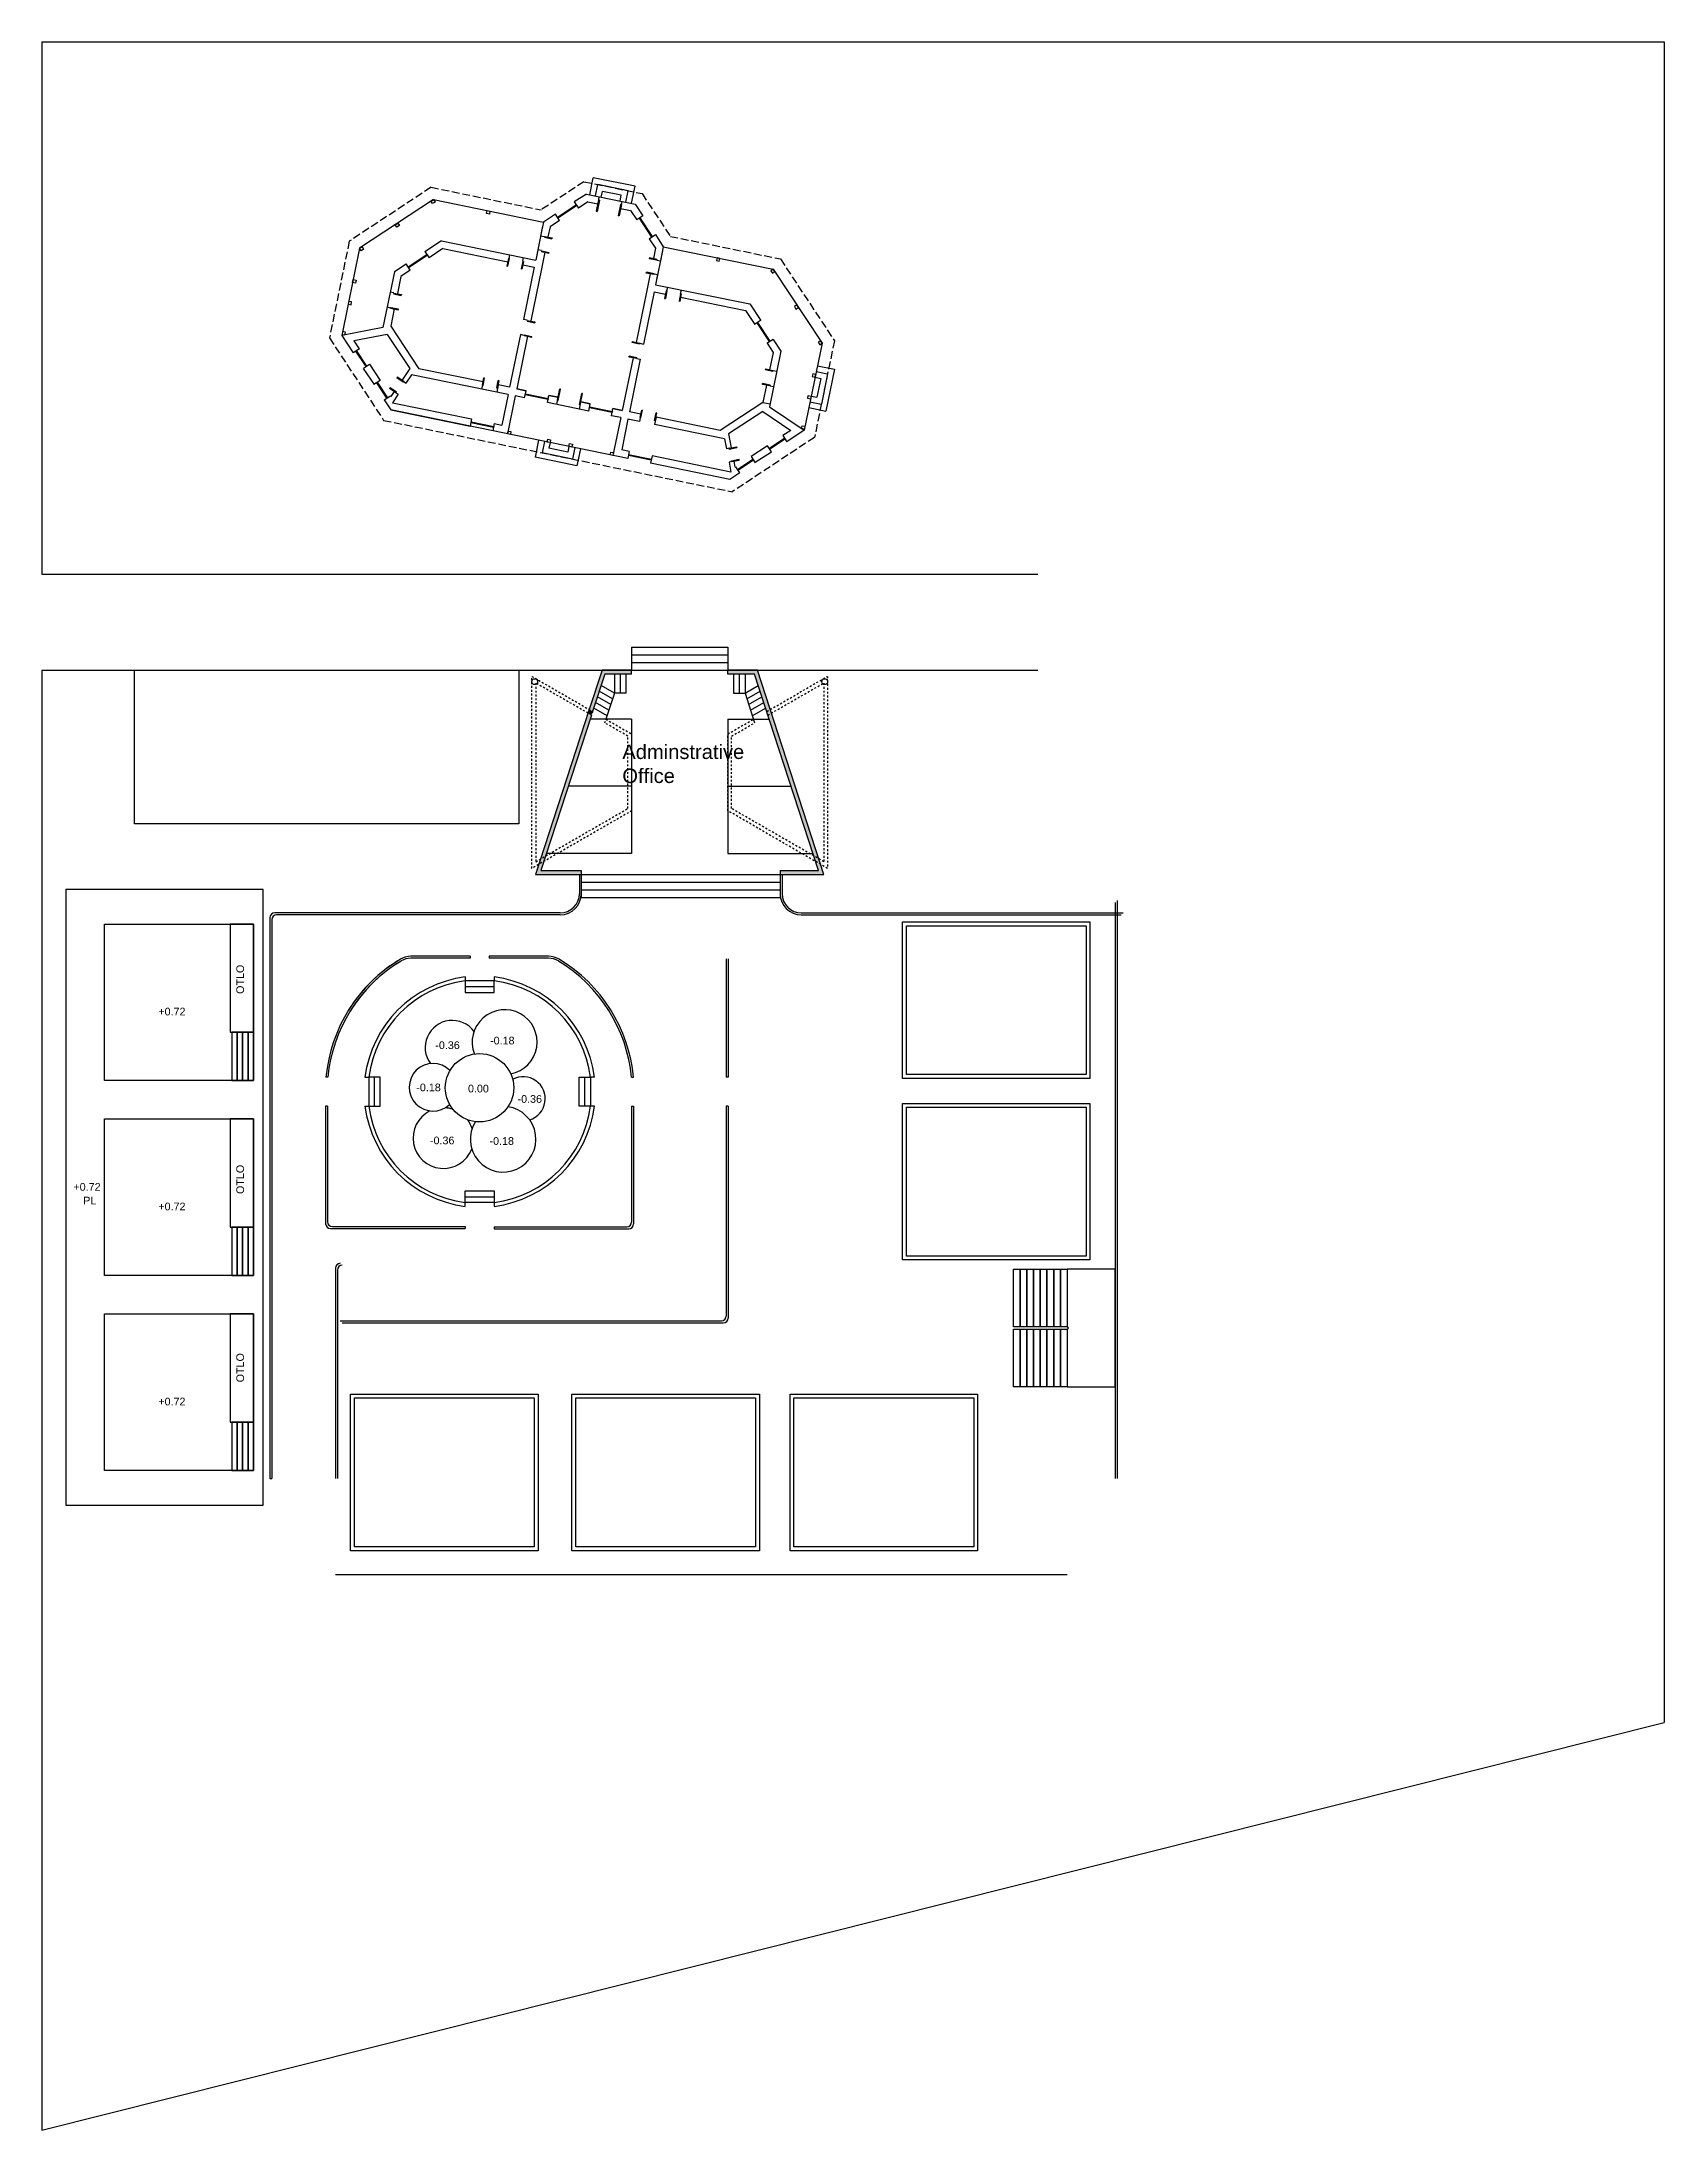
# Model space of a CAD drawing. Header units: metres. Extents: x 217 to 1422, y -179 to 129.
# Drawn here: x 318.2 to 402.6, y -173 to -64.3 of the extents above; entities that cross this region are included whole.
import ezdxf

# ---------------------------------------------------------------- set-up
doc = ezdxf.new("R2010")
doc.units = ezdxf.units.M
doc.header["$LTSCALE"] = 0.5
doc.header["$MEASUREMENT"] = 0
doc.linetypes.add('BANKLINE1', pattern=[5.5, 4, -1.5])
for name, color, linetype in [('COLUMN', 5, 'Continuous'), ('D &W', 26, 'Continuous'), ('High Rise', 170, 'Continuous')]:
    doc.layers.add(name, color=color, linetype=linetype)
doc.styles.get("Standard").update_dxf_attribs({"font": 'arial.ttf'})

# ---------------------------------------------------------------- blocks, each defined once
blk = doc.blocks.new('DADA')
at = {"layer": 'D &W'}
for p, q in [((3991.45, 3694.9), (3991.45, 3695.5)), ((3991.45, 3695.5), (3991.49, 3695.5)), ((3991.49, 3694.9), (3991.49, 3695.5)), ((3992.61, 3694.9), (3992.61, 3695.5)), ((3992.65, 3695.5), (3992.61, 3695.5)), ((3992.65, 3694.9), (3992.65, 3695.5)), ((3991.45, 3694.9), (3991.49, 3694.9)), ((3992.65, 3694.9), (3992.61, 3694.9))]:
    blk.add_line(p, q, dxfattribs=at)
blk = doc.blocks.new('SDAWDA')
at = {"layer": 'D &W'}
h = blk.add_hatch(color=0, dxfattribs=at)
h.dxf.hatch_style = 1
h.paths.add_polyline_path([(3989.8, 3694.9), (3989.76, 3694.9), (3989.76, 3694.86), (3989.8, 3694.86)])
h.paths.add_polyline_path([(3990.96, 3694.86), (3990.96, 3694.9), (3990.92, 3694.9), (3990.92, 3694.86)])
for p, q in [((3989.76, 3694.9), (3990.96, 3694.9)), ((3989.76, 3694.9), (3989.76, 3694.86)), ((3989.76, 3694.86), (3990.96, 3694.86)), ((3989.8, 3694.9), (3989.8, 3694.86)), ((3990.92, 3694.9), (3990.92, 3694.86)), ((3990.96, 3694.9), (3990.96, 3694.86))]:
    blk.add_line(p, q, dxfattribs=at)
blk = doc.blocks.new('ASDAW')
at = {"layer": 'D &W'}
for p, q in [((3995.81, 3694.88), (3995.81, 3695.28)), ((3995.81, 3695.28), (3995.85, 3695.28)), ((3995.85, 3694.88), (3995.81, 3694.88)), ((3995.85, 3694.88), (3995.85, 3695.28)), ((3996.57, 3694.88), (3996.57, 3695.28)), ((3996.61, 3695.28), (3996.57, 3695.28)), ((3996.61, 3694.88), (3996.57, 3694.88)), ((3996.61, 3694.88), (3996.61, 3695.28))]:
    blk.add_line(p, q, dxfattribs=at)
blk = doc.blocks.new('AAAAAA')
at = {"layer": 'D &W'}
for p, q in [((3982.29, 3694.88), (3982.29, 3695.28)), ((3982.29, 3695.28), (3982.33, 3695.28)), ((3982.29, 3694.88), (3982.33, 3694.88)), ((3982.33, 3694.88), (3982.33, 3695.28)), ((3982.95, 3694.88), (3982.95, 3695.28)), ((3982.99, 3695.28), (3982.95, 3695.28)), ((3982.95, 3694.88), (3982.99, 3694.88)), ((3982.99, 3694.88), (3982.99, 3695.28))]:
    blk.add_line(p, q, dxfattribs=at)
blk = doc.blocks.new('ASDA')
h = blk.add_hatch(color=0)
h.dxf.hatch_style = 1
h.paths.add_polyline_path([(3984.23, 3699.56), (3984.19, 3699.56), (3984.19, 3699.52), (3984.23, 3699.52)])
h.paths.add_polyline_path([(3985.35, 3699.52), (3985.35, 3699.56), (3985.31, 3699.56), (3985.31, 3699.52)])
at = {"layer": 'D &W'}
for p, q in [((3984.19, 3699.56), (3985.35, 3699.56)), ((3984.19, 3699.56), (3984.19, 3699.52)), ((3984.19, 3699.52), (3985.35, 3699.52)), ((3984.23, 3699.56), (3984.23, 3699.52)), ((3985.31, 3699.56), (3985.31, 3699.52)), ((3985.35, 3699.56), (3985.35, 3699.52))]:
    blk.add_line(p, q, dxfattribs=at)
blk = doc.blocks.new('12355')
at = {"layer": 'D &W'}
for p, q in [((3983.2, 3701.05), (3983.47, 3700.78)), ((3982.65, 3699.96), (3982.38, 3700.23))]:
    blk.add_line(p, q, dxfattribs=at)
at = {"layer": 'D &W', "rotation": 45}
blk.add_blockref('ASDA', (3781.24, -1733.13), dxfattribs=at)
blk = doc.blocks.new('AAAW')
at = {"layer": 'D &W'}
h = blk.add_hatch(color=256, dxfattribs=at)
h.dxf.hatch_style = 1
h.paths.add_polyline_path([(3980.77, 3695.33), (3980.74, 3695.3), (3980.77, 3695.28), (3980.79, 3695.3)])
h.paths.add_polyline_path([(3981.39, 3694.65), (3981.42, 3694.62), (3981.45, 3694.65), (3981.42, 3694.68)])
at = {"layer": 'COLUMN', "color": 1}
for p, q in [((3980.89, 3695.45), (3980.62, 3695.18)), ((3981.57, 3694.77), (3981.3, 3694.5))]:
    blk.add_line(p, q, dxfattribs=at)
at = {"layer": 'D &W'}
for p, q in [((3981.42, 3694.62), (3980.74, 3695.3)), ((3981.45, 3694.65), (3980.77, 3695.33)), ((3980.79, 3695.3), (3980.77, 3695.28)), ((3981.42, 3694.68), (3981.39, 3694.65)), ((3981.45, 3694.65), (3981.42, 3694.62))]:
    blk.add_line(p, q, dxfattribs=at)
blk = doc.blocks.new('asdawd')
at = {"color": 3, "linetype": 'BANKLINE1', "ltscale": 0.2}
for p, q in [((4114.23, 3769.4), (4112.35, 3767.53)), ((4114.23, 3769.4), (4117.29, 3769.4)), ((4117.29, 3769.4), (4119.17, 3767.53)), ((4106.55, 3767.53), (4102.97, 3763.95)), ((4106.55, 3767.53), (4112.35, 3767.53)), ((4119.17, 3767.53), (4124.97, 3767.53)), ((4124.97, 3767.53), (4128.55, 3763.95)), ((4102.97, 3763.95), (4102.97, 3758.85)), ((4128.55, 3763.95), (4128.55, 3758.85)), ((4102.97, 3758.85), (4106.57, 3755.24)), ((4128.55, 3758.85), (4124.95, 3755.24)), ((4106.57, 3755.24), (4124.95, 3755.24))]:
    blk.add_line(p, q, dxfattribs=at)
for p, q in [((4114.48, 3768.8), (4113.95, 3768.28)), ((4114.48, 3768.8), (4117.05, 3768.8)), ((4116.86, 3769.7), (4114.66, 3769.7)), ((4114.66, 3768.8), (4114.66, 3769.7)), ((4116.56, 3769.4), (4114.96, 3769.4)), ((4114.96, 3768.8), (4114.96, 3769.4)), ((4116.26, 3769.1), (4115.26, 3769.1)), ((4115.26, 3768.8), (4115.26, 3769.1)), ((4116.26, 3768.8), (4116.26, 3769.1)), ((4116.56, 3768.8), (4116.56, 3769.4)), ((4116.86, 3768.8), (4116.86, 3769.7)), ((4117.05, 3768.8), (4117.57, 3768.28)), ((4114.63, 3768.42), (4114.22, 3768.01)), ((4114.63, 3768.42), (4115.16, 3768.42)), ((4116.36, 3768.42), (4116.89, 3768.42)), ((4116.89, 3768.42), (4117.3, 3768.01)), ((4106.8, 3766.93), (4103.57, 3763.7)), ((4106.8, 3766.93), (4112.6, 3766.93)), ((4113.13, 3767.46), (4112.6, 3766.93)), ((4112.6, 3766.93), (4112.6, 3766.19)), ((4112.6, 3766.72), (4112.6, 3764.93)), ((4113.4, 3767.19), (4112.98, 3766.77)), ((4112.98, 3766.77), (4112.98, 3766.23)), ((4118.12, 3767.19), (4118.54, 3766.77)), ((4118.39, 3767.46), (4118.92, 3766.93)), ((4118.54, 3766.77), (4118.54, 3766.23)), ((4118.92, 3766.93), (4124.72, 3766.93)), ((4118.92, 3766.93), (4118.92, 3766.19)), ((4118.92, 3766.72), (4118.92, 3764.93)), ((4124.72, 3766.93), (4127.95, 3763.7)), ((4107.63, 3764.93), (4106.91, 3764.2)), ((4107.79, 3764.55), (4107.18, 3763.94)), ((4107.63, 3764.93), (4112.6, 3764.93)), ((4107.79, 3764.55), (4111.2, 3764.55)), ((4112, 3764.55), (4112.6, 3764.55)), ((4112.6, 3765.47), (4112.6, 3764.93)), ((4112.6, 3764.55), (4112.6, 3761.8)), ((4112.98, 3765.43), (4112.98, 3764.55)), ((4112.98, 3764.55), (4112.98, 3761.8)), ((4118.54, 3765.43), (4118.54, 3764.55)), ((4118.54, 3764.55), (4118.54, 3761.8)), ((4118.92, 3765.47), (4118.92, 3764.93)), ((4118.92, 3764.93), (4123.89, 3764.93)), ((4118.92, 3764.55), (4119.52, 3764.55)), ((4118.92, 3764.55), (4118.92, 3761.8)), ((4120.32, 3764.55), (4123.74, 3764.55)), ((4123.74, 3764.55), (4124.35, 3763.94)), ((4123.89, 3764.93), (4124.62, 3764.2)), ((4103.57, 3763.7), (4103.57, 3759.1)), ((4106.09, 3763.38), (4105.57, 3762.87)), ((4125.44, 3763.38), (4125.95, 3762.87)), ((4127.95, 3763.7), (4127.95, 3759.1)), ((4105.57, 3762.87), (4105.57, 3759.93)), ((4106.36, 3763.12), (4105.95, 3762.71)), ((4105.95, 3762.71), (4105.95, 3761.8)), ((4125.17, 3763.12), (4125.57, 3762.71)), ((4125.57, 3762.71), (4125.57, 3761.8)), ((4125.95, 3762.87), (4125.95, 3759.93)), ((4127.95, 3762.5), (4128.85, 3762.5)), ((4128.85, 3762.5), (4128.85, 3760.3)), ((4127.95, 3762.2), (4128.55, 3762.2)), ((4127.95, 3761.9), (4128.25, 3761.9)), ((4128.25, 3761.9), (4128.25, 3760.9)), ((4128.55, 3762.2), (4128.55, 3760.6)), ((4105.95, 3761), (4105.95, 3760.08)), ((4112.6, 3761), (4112.6, 3758.22)), ((4112.98, 3761), (4112.98, 3758.22)), ((4118.54, 3761), (4118.54, 3758.22)), ((4118.92, 3761), (4118.92, 3758.22)), ((4125.57, 3761), (4125.57, 3760.08)), ((4127.95, 3760.9), (4128.25, 3760.9)), ((4127.95, 3760.6), (4128.55, 3760.6)), ((4127.95, 3760.3), (4128.85, 3760.3)), ((4105.57, 3759.93), (4103.57, 3759.1)), ((4103.57, 3759.1), (4104.33, 3758.34)), ((4105.86, 3759.63), (4104.24, 3758.96)), ((4105.86, 3759.63), (4107.36, 3758.14)), ((4105.95, 3760.08), (4107.81, 3758.22)), ((4125.57, 3760.08), (4123.71, 3758.22)), ((4125.66, 3759.63), (4124.16, 3758.14)), ((4125.66, 3759.63), (4127.28, 3758.96)), ((4125.95, 3759.93), (4127.95, 3759.1)), ((4127.95, 3759.1), (4127.2, 3758.34)), ((4104.24, 3758.96), (4104.59, 3758.61)), ((4107.36, 3758.14), (4107.08, 3757.45)), ((4111.2, 3758.22), (4107.81, 3758.22)), ((4112.6, 3758.22), (4112, 3758.22)), ((4113.47, 3758.22), (4112.98, 3758.22)), ((4112.98, 3758.22), (4113.47, 3758.22)), ((4115.16, 3758.22), (4114.67, 3758.22)), ((4114.67, 3758.22), (4115.16, 3758.22)), ((4116.85, 3758.22), (4116.36, 3758.22)), ((4116.36, 3758.22), (4116.85, 3758.22)), ((4118.54, 3758.22), (4118.05, 3758.22)), ((4118.05, 3758.22), (4118.54, 3758.22)), ((4119.52, 3758.22), (4118.92, 3758.22)), ((4123.71, 3758.22), (4120.32, 3758.22)), ((4124.16, 3758.14), (4124.44, 3757.45)), ((4127.28, 3758.96), (4126.93, 3758.61)), ((4105, 3757.66), (4105.71, 3756.96)), ((4105.27, 3757.93), (4105.98, 3757.22)), ((4107.51, 3757.84), (4107.31, 3757.36)), ((4112.6, 3757.84), (4107.51, 3757.84)), ((4112.6, 3757.84), (4112.6, 3756.22)), ((4113.47, 3757.84), (4112.98, 3757.84)), ((4112.98, 3757.84), (4112.98, 3755.84)), ((4116.85, 3757.84), (4114.67, 3757.84)), ((4118.54, 3757.84), (4118.05, 3757.84)), ((4118.54, 3757.84), (4118.54, 3755.84)), ((4119.52, 3757.84), (4118.92, 3757.84)), ((4118.92, 3757.84), (4118.92, 3756.22)), ((4124.01, 3757.84), (4120.32, 3757.84)), ((4124.01, 3757.84), (4124.21, 3757.36)), ((4126.25, 3757.93), (4125.54, 3757.22)), ((4126.52, 3757.66), (4125.81, 3756.96)), ((4106.39, 3756.28), (4106.82, 3755.84)), ((4106.66, 3756.55), (4106.69, 3756.52)), ((4106.81, 3756.81), (4106.69, 3756.52)), ((4119.32, 3755.84), (4106.82, 3755.84)), ((4106.82, 3755.84), (4111, 3755.84)), ((4107.04, 3756.71), (4106.84, 3756.22)), ((4106.84, 3756.22), (4111, 3756.22)), ((4112.2, 3756.22), (4112.6, 3756.22)), ((4114.62, 3755.84), (4114.62, 3754.94)), ((4114.92, 3755.84), (4114.92, 3755.24)), ((4115.22, 3755.84), (4115.22, 3755.54)), ((4116.22, 3755.84), (4116.22, 3755.54)), ((4116.52, 3755.84), (4116.52, 3755.24)), ((4116.82, 3755.84), (4116.82, 3754.94)), ((4119.32, 3756.22), (4118.92, 3756.22)), ((4124.68, 3756.22), (4120.52, 3756.22)), ((4124.7, 3755.84), (4120.52, 3755.84)), ((4124.48, 3756.71), (4124.68, 3756.22)), ((4125.13, 3756.28), (4124.7, 3755.84)), ((4124.71, 3756.81), (4124.83, 3756.52)), ((4124.86, 3756.55), (4124.83, 3756.52)), ((4116.82, 3754.94), (4114.62, 3754.94)), ((4116.52, 3755.24), (4114.92, 3755.24)), ((4116.22, 3755.54), (4115.22, 3755.54))]:
    blk.add_line(p, q)
at = {"layer": 'COLUMN'}
for points in [[(4106.91, 3766.82), (4106.8, 3766.72), (4106.7, 3766.82), (4106.8, 3766.93)], [(4109.78, 3766.78), (4109.63, 3766.78), (4109.63, 3766.93), (4109.78, 3766.93)], [(4121.75, 3766.78), (4121.9, 3766.78), (4121.9, 3766.93), (4121.75, 3766.93)], [(4124.61, 3766.82), (4124.72, 3766.72), (4124.83, 3766.82), (4124.72, 3766.93)], [(4105.35, 3765.26), (4105.24, 3765.15), (4105.13, 3765.26), (4105.24, 3765.37)], [(4126.18, 3765.26), (4126.28, 3765.15), (4126.39, 3765.26), (4126.28, 3765.37)], [(4103.78, 3763.7), (4103.68, 3763.59), (4103.57, 3763.7), (4103.68, 3763.8)], [(4127.74, 3763.7), (4127.85, 3763.59), (4127.95, 3763.7), (4127.85, 3763.8)], [(4103.72, 3761.9), (4103.57, 3761.9), (4103.57, 3762.05), (4103.72, 3762.05)], [(4127.8, 3761.9), (4127.95, 3761.9), (4127.95, 3762.05), (4127.8, 3762.05)], [(4103.72, 3760.9), (4103.57, 3760.9), (4103.57, 3760.75), (4103.72, 3760.75)], [(4127.8, 3760.9), (4127.95, 3760.9), (4127.95, 3760.75), (4127.8, 3760.75)], [(4103.72, 3759.31), (4103.57, 3759.31), (4103.57, 3759.16), (4103.72, 3759.16)], [(4127.8, 3759.31), (4127.95, 3759.31), (4127.95, 3759.16), (4127.8, 3759.16)], [(4112.98, 3755.99), (4113.13, 3755.99), (4113.13, 3755.84), (4112.98, 3755.84)], [(4115.07, 3755.99), (4115.22, 3755.99), (4115.22, 3755.84), (4115.07, 3755.84)], [(4116.22, 3755.99), (4116.37, 3755.99), (4116.37, 3755.84), (4116.22, 3755.84)], [(4118.39, 3755.99), (4118.54, 3755.99), (4118.54, 3755.84), (4118.39, 3755.84)]]:
    blk.add_lwpolyline(points, close=True, dxfattribs=at)
at = {"layer": 'D &W'}
for p, q in [((4115.16, 3768.64), (4115.16, 3768.8)), ((4116.36, 3768.64), (4116.36, 3768.8)), ((4112.79, 3766.19), (4112.6, 3766.19)), ((4118.73, 3766.19), (4118.92, 3766.19)), ((4111.24, 3764.74), (4111.24, 3764.93)), ((4111.96, 3764.74), (4111.96, 3764.93)), ((4112.79, 3765.47), (4112.6, 3765.47)), ((4118.73, 3765.47), (4118.92, 3765.47)), ((4119.56, 3764.74), (4119.56, 3764.93)), ((4120.28, 3764.74), (4120.28, 3764.93)), ((4105.76, 3761.8), (4105.57, 3761.8)), ((4112.79, 3761.8), (4112.6, 3761.8)), ((4118.73, 3761.8), (4118.92, 3761.8)), ((4125.76, 3761.8), (4125.95, 3761.8)), ((4105.76, 3761), (4105.57, 3761)), ((4112.79, 3761), (4112.6, 3761)), ((4118.73, 3761), (4118.92, 3761)), ((4125.76, 3761), (4125.95, 3761)), ((4125.57, 3760.08), (4125.95, 3760.08)), ((4111.2, 3758.22), (4111.2, 3757.84)), ((4112, 3758.22), (4112, 3757.84)), ((4113.47, 3757.84), (4113.47, 3758.22)), ((4114.67, 3757.84), (4114.67, 3758.22)), ((4115.16, 3757.84), (4115.16, 3758.22)), ((4116.36, 3757.84), (4116.36, 3758.22)), ((4116.85, 3757.84), (4116.85, 3758.22)), ((4118.05, 3757.84), (4118.05, 3758.22)), ((4119.52, 3758.22), (4119.52, 3757.84)), ((4120.32, 3758.22), (4120.32, 3757.84)), ((4107.19, 3757.41), (4107.31, 3757.36)), ((4124.34, 3757.41), (4124.21, 3757.36)), ((4106.92, 3756.76), (4107.04, 3756.71)), ((4111, 3756.22), (4111, 3755.84)), ((4112.2, 3756.22), (4112.2, 3755.84)), ((4119.32, 3756.22), (4119.32, 3755.84)), ((4120.52, 3756.22), (4120.52, 3755.84)), ((4124.6, 3756.76), (4124.48, 3756.71))]:
    blk.add_line(p, q, dxfattribs=at)
at = {"layer": 'COLUMN'}
for p in [(123.71, 63.16), (125.09, 61.77)]:
    blk.add_blockref('AAAW', p, dxfattribs=at)
at = {"layer": 'COLUMN', "xscale": -1}
for p in [(8107.81, 63.16), (8106.43, 61.77)]:
    blk.add_blockref('AAAW', p, dxfattribs=at)
at = {"layer": 'D &W'}
for name, p in [('12355', (130.75, 67.23)), ('12355', (123.71, 63.16)), ('SDAWDA', (123.71, 63.16)), ('DADA', (123.71, 63.16)), ('SDAWDA', (127.09, 63.16)), ('ASDAW', (123.71, 63.16)), ('SDAWDA', (129.56, 61.16))]:
    blk.add_blockref(name, p, dxfattribs=at)
at = {"layer": 'D &W', "xscale": -1}
for name, p, rotation in [('DADA', (123.71, 7463.53), 180), ('ASDAW', (417.92, -230.39), 270), ('ASDAW', (123.71, 7459.61), 180), ('ASDAW', (410.88, -234.82), 270), ('ASDAW', (417.92, -234.82), 270), ('AAAAAA', (2234.94, -1336.36), 292.4999999999961)]:
    blk.add_blockref(name, p, dxfattribs=dict(at, rotation=rotation))
for name, p in [('12355', (8100.77, 67.23)), ('12355', (8107.81, 63.16)), ('ASDAW', (8107.81, 63.16)), ('SDAWDA', (8101.97, 61.16))]:
    blk.add_blockref(name, p, dxfattribs=at)
at = {"layer": 'D &W'}
for name, p, rotation in [('ASDAW', (7813.61, -230.39), 90.00000000000001), ('ASDAW', (8107.81, 7459.61), 180), ('ASDAW', (7813.61, -234.82), 90.00000000000001), ('ASDAW', (7820.64, -234.82), 90.00000000000001), ('AAAAAA', (5996.58, -1336.36), 67.50000000000391)]:
    blk.add_blockref(name, p, dxfattribs=dict(at, rotation=rotation))
blk = doc.blocks.new('ADMIN')
at = {"ltscale": 10, "transparency": 33554687}
h = blk.add_hatch(color=256, dxfattribs=at)
h.dxf.hatch_style = 1
h.paths.add_polyline_path([(1700255, 587348), (1698711, 587348), (1698711, 587148), (1700110, 587148), (1700742, 585202), (1700919, 585304)])
h.paths.add_polyline_path([(1700919, 585304), (1700742, 585202), (1700805, 585008), (1700983, 585110)])
h.paths.add_polyline_path([(1700983, 585110), (1700805, 585008), (1703188, 577676), (1703446, 577527)])
h.paths.add_polyline_path([(1703539, 577242), (1703280, 577392), (1703436, 576912), (1701436, 576912), (1701436, 576712), (1703711, 576712)])
h.paths.add_polyline_path([(1703446, 577527), (1703188, 577676), (1703280, 577392), (1703539, 577242)])
h.paths.add_polyline_path([(1691090, 576912), (1688987, 576912), (1689143, 577392), (1688884, 577242), (1688711, 576712), (1691090, 576712)])
h.paths.add_polyline_path([(1689235, 577676), (1688976, 577527), (1688884, 577242), (1689143, 577392)])
h.paths.add_polyline_path([(1690361, 581141), (1690151, 581141), (1688976, 577527), (1689235, 577676)])
h.paths.add_polyline_path([(1691617, 585008), (1691440, 585110), (1690151, 581141), (1690361, 581141)])
h.paths.add_polyline_path([(1692313, 587148), (1693711, 587148), (1693711, 587348), (1692167, 587348), (1691503, 585304), (1691680, 585202)])
h = blk.add_hatch(color=256, dxfattribs=at)
h.dxf.hatch_style = 1
h.paths.add_polyline_path([(1691680, 585202), (1691503, 585304), (1691440, 585110), (1691617, 585008)])
for p, q in [((1693711, 588548), (1698711, 588548)), ((1693711, 588548), (1693711, 587348)), ((1698711, 588548), (1698711, 587348)), ((1693711, 588148), (1698711, 588148)), ((1693711, 587748), (1698711, 587748)), ((1692811, 586148), (1692118, 586548)), ((1692811, 587148), (1692811, 586148)), ((1693111, 587148), (1693111, 586148)), ((1693411, 587148), (1693411, 586148)), ((1693711, 587148), (1693711, 587348)), ((1693711, 587348), (1698711, 587348)), ((1698711, 587148), (1698711, 587348)), ((1699011, 587148), (1699011, 586148)), ((1699311, 587148), (1699311, 586148)), ((1699611, 587148), (1699611, 586148)), ((1699611, 586148), (1700305, 586548)), ((1692432, 584981), (1691739, 585381)), ((1692527, 585273), (1691833, 585673)), ((1692622, 585564), (1691928, 585965)), ((1692717, 585856), (1692023, 586257)), ((1699706, 585856), (1700400, 586257)), ((1699801, 585564), (1700494, 585965)), ((1699896, 585273), (1700589, 585673)), ((1699990, 584981), (1700684, 585381)), ((1693711, 584802), (1691550, 584802)), ((1693711, 584802), (1693711, 581302)), ((1698711, 584802), (1700872, 584802)), ((1698711, 584802), (1698711, 581302)), ((1693711, 581302), (1690413, 581302)), ((1693711, 581302), (1693711, 577802)), ((1698711, 581302), (1702010, 581302)), ((1698711, 581302), (1698711, 577802)), ((1693711, 577802), (1689276, 577802)), ((1698711, 577802), (1703147, 577802)), ((1691090, 576912), (1691090, 576712)), ((1691090, 576712), (1701436, 576712)), ((1691090, 576712), (1691090, 575512)), ((1701436, 576912), (1701436, 576712)), ((1701436, 576712), (1701436, 575512)), ((1691090, 576312), (1701436, 576312)), ((1691090, 575912), (1701436, 575912)), ((1691090, 575512), (1701436, 575512))]:
    blk.add_line(p, q, dxfattribs=at)
for points in [[(1693711, 587348), (1692167, 587348), (1691503, 585304)], [(1693711, 587148), (1692313, 587148), (1691680, 585202)], [(1701436, 576712), (1703711, 576712), (1700255, 587348), (1698711, 587348)], [(1701436, 576912), (1703436, 576912), (1700110, 587148), (1698711, 587148)], [(1691503, 585304), (1688711, 576712), (1691090, 576712)], [(1693411, 586148), (1692811, 586148), (1692374, 584802)], [(1699011, 586148), (1699611, 586148), (1700112, 584607)], [(1691617, 585008), (1688987, 576912), (1691090, 576912)]]:
    blk.add_lwpolyline(points, dxfattribs=at)
at = {"ltscale": 100, "transparency": 33554687}
for centre in [(1688662, 586753), (1703760, 586753)]:
    blk.add_circle(centre, 151, dxfattribs=at)
at = {"layer": 'High Rise', "linetype": 'BANKLINE1', "ltscale": 10, "transparency": 33554687}
blk.add_lwpolyline([(1691617, 585008), (1688715, 586683), (1688715, 577376), (1693511, 580145), (1693511, 583914), (1692311, 584607), (1692374, 584802), (1693711, 584030), (1693711, 580030), (1688515, 577030), (1688515, 587030), (1691680, 585202)], close=True, dxfattribs=at)
for points in [[(1700742, 585202), (1703908, 587030), (1703908, 577030), (1698711, 580030), (1698711, 584030), (1700049, 584802)], [(1700805, 585008), (1703708, 586683), (1703708, 577376), (1698911, 580145), (1698911, 583914), (1700112, 584607)]]:
    blk.add_lwpolyline(points, dxfattribs=at)
at = {"ltscale": 10, "transparency": 33554687, "insert": (1693225, 583475), "char_height": 750, "attachment_point": 1}
blk.add_mtext_dynamic_manual_height_columns('Adminstrative Office', width=4175.09, gutter_width=1, heights=[0], dxfattribs=at)

msp = doc.modelspace()

# ---------------------------------------------------------------- linework, layer by layer
at = {"transparency": 33554687}
for p, q in [((318.17, -64.27), (402.63, -64.27)), ((318.17, -64.27), (318.17, -92)), ((402.63, -64.27), (402.63, -151.81)), ((318.17, -92), (370.02, -92)), ((318.17, -97), (318.17, -173.04)), ((318.17, -97), (370.02, -97)), ((346.16, -107.64), (346.16, -108.64)), ((346.26, -107.64), (346.26, -108.64)), ((356.61, -107.64), (356.61, -108.64)), ((356.71, -107.64), (356.71, -108.64)), ((345.16, -109.64), (330.3, -109.64)), ((345.16, -109.74), (330.4, -109.74)), ((357.71, -109.64), (374.47, -109.64)), ((357.71, -109.74), (374.37, -109.74)), ((374.05, -109.1), (374.05, -139.09)), ((374.15, -109), (374.15, -139.09)), ((330.05, -109.89), (330.05, -139.09)), ((330.15, -109.99), (330.15, -139.09)), ((340.47, -111.9), (337.39, -111.9)), ((340.47, -112), (337.39, -112)), ((340.47, -111.9), (340.47, -112)), ((344.55, -111.9), (341.47, -111.9)), ((341.47, -111.9), (341.47, -112)), ((344.55, -112), (341.47, -112)), ((340.22, -112.97), (340.22, -113.18)), ((341.72, -112.97), (341.72, -113.18)), ((353.8, -112.04), (353.8, -118.2)), ((353.9, -112.04), (353.9, -118.2)), ((340.22, -113.48), (341.72, -113.48)), ((333.06, -118.2), (332.96, -118.2)), ((334.99, -118.2), (335.19, -118.2)), ((335.49, -119.7), (335.49, -118.2)), ((346.44, -119.7), (346.44, -118.2)), ((346.94, -118.2), (346.74, -118.2)), ((348.88, -118.2), (348.98, -118.2)), ((353.9, -118.2), (353.8, -118.2)), ((332.95, -119.7), (332.95, -125.83)), ((333.05, -119.7), (332.95, -119.7)), ((333.05, -119.7), (333.05, -125.73)), ((334.99, -119.7), (335.19, -119.7)), ((346.94, -119.7), (346.74, -119.7)), ((348.88, -119.7), (348.88, -125.74)), ((348.88, -119.7), (348.98, -119.7)), ((348.98, -119.7), (348.98, -125.84)), ((353.8, -119.7), (353.8, -130.64)), ((353.9, -119.7), (353.8, -119.7)), ((353.9, -119.7), (353.9, -130.74)), ((340.22, -124.42), (341.72, -124.42)), ((340.22, -124.92), (340.22, -124.72)), ((341.72, -124.72), (341.72, -124.92)), ((333.2, -126.08), (340.22, -126.08)), ((333.3, -125.98), (340.22, -125.98)), ((340.22, -125.98), (340.22, -126.08)), ((341.72, -125.99), (348.63, -125.99)), ((341.72, -125.99), (341.72, -126.09)), ((341.72, -126.09), (348.73, -126.09)), ((333.46, -128.14), (333.46, -139.09)), ((333.56, -128.24), (333.56, -139.09)), ((333.71, -130.89), (353.55, -130.89)), ((333.81, -130.99), (353.65, -130.99)), ((330.05, -139.09), (330.15, -139.09)), ((333.46, -144.09), (371.55, -144.09)), ((318.17, -173.04), (402.63, -151.81))]:
    msp.add_line(p, q, dxfattribs=at)
for points in [[(323, -97), (343, -97), (343, -105), (323, -105)], [(329.69, -108.42), (319.42, -108.42), (319.42, -140.48), (329.69, -140.48)], [(321.43, -110.22), (329.19, -110.22), (329.19, -118.37), (321.43, -118.37)], [(329.19, -110.22), (327.98, -110.22), (327.98, -115.85), (329.19, -115.85)], [(362.98, -110.11), (372.74, -110.11), (372.74, -118.26), (362.98, -118.26)], [(363.18, -110.31), (372.54, -110.31), (372.54, -118.06), (363.18, -118.06)], [(340.22, -113.78), (341.72, -113.78), (341.72, -113.18), (340.22, -113.18)], [(328.34, -115.85), (328.06, -115.85), (328.06, -118.37), (328.34, -118.37)], [(328.63, -115.85), (328.34, -115.85), (328.34, -118.37), (328.63, -118.37)], [(328.91, -115.85), (328.63, -115.85), (328.63, -118.37), (328.91, -118.37)], [(329.19, -115.85), (328.91, -115.85), (328.91, -118.37), (329.19, -118.37)], [(335.79, -119.7), (335.79, -118.2), (335.19, -118.2), (335.19, -119.7)], [(346.14, -119.7), (346.14, -118.2), (346.74, -118.2), (346.74, -119.7)], [(362.98, -119.56), (372.74, -119.56), (372.74, -127.71), (362.98, -127.71)], [(321.43, -120.37), (329.19, -120.37), (329.19, -128.52), (321.43, -128.52)], [(329.19, -120.37), (327.98, -120.37), (327.98, -126.01), (329.19, -126.01)], [(363.18, -119.76), (372.54, -119.76), (372.54, -127.51), (363.18, -127.51)], [(340.22, -124.12), (341.72, -124.12), (341.72, -124.72), (340.22, -124.72)], [(328.34, -126.01), (328.06, -126.01), (328.06, -128.52), (328.34, -128.52)], [(328.63, -126.01), (328.34, -126.01), (328.34, -128.52), (328.63, -128.52)], [(328.91, -126.01), (328.63, -126.01), (328.63, -128.52), (328.91, -128.52)], [(329.19, -126.01), (328.91, -126.01), (328.91, -128.52), (329.19, -128.52)], [(369.1, -128.19), (369.1, -131.19), (368.75, -131.19), (368.75, -128.19)], [(369.45, -128.19), (369.45, -131.19), (369.1, -131.19), (369.1, -128.19)], [(369.8, -128.19), (369.8, -131.19), (369.45, -131.19), (369.45, -128.19)], [(370.15, -128.19), (370.15, -131.19), (369.8, -131.19), (369.8, -128.19)], [(370.5, -128.19), (370.5, -131.19), (370.15, -131.19), (370.15, -128.19)], [(370.85, -128.19), (370.85, -131.19), (370.5, -131.19), (370.5, -128.19)], [(371.2, -128.19), (371.2, -131.19), (370.85, -131.19), (370.85, -128.19)], [(371.55, -128.19), (371.55, -131.19), (371.2, -131.19), (371.2, -128.19)], [(321.43, -130.52), (329.19, -130.52), (329.19, -138.68), (321.43, -138.68)], [(329.19, -130.52), (327.98, -130.52), (327.98, -136.16), (329.19, -136.16)], [(369.1, -131.32), (369.1, -134.32), (368.75, -134.32), (368.75, -131.32)], [(369.45, -131.32), (369.45, -134.32), (369.1, -134.32), (369.1, -131.32)], [(369.8, -131.32), (369.8, -134.32), (369.45, -134.32), (369.45, -131.32)], [(370.15, -131.32), (370.15, -134.32), (369.8, -134.32), (369.8, -131.32)], [(370.5, -131.32), (370.5, -134.32), (370.15, -134.32), (370.15, -131.32)], [(370.85, -131.32), (370.85, -134.32), (370.5, -134.32), (370.5, -131.32)], [(371.2, -131.32), (371.2, -134.32), (370.85, -134.32), (370.85, -131.32)], [(371.55, -131.32), (371.55, -134.32), (371.2, -134.32), (371.2, -131.32)], [(334.25, -134.7), (344.01, -134.7), (344.01, -142.86), (334.25, -142.86)], [(345.77, -134.7), (355.53, -134.7), (355.53, -142.86), (345.77, -142.86)], [(357.13, -134.7), (366.89, -134.7), (366.89, -142.86), (357.13, -142.86)], [(334.45, -134.9), (343.81, -134.9), (343.81, -142.66), (334.45, -142.66)], [(345.97, -134.9), (355.33, -134.9), (355.33, -142.66), (345.97, -142.66)], [(357.33, -134.9), (366.69, -134.9), (366.69, -142.66), (357.33, -142.66)], [(328.34, -136.16), (328.06, -136.16), (328.06, -138.68), (328.34, -138.68)], [(328.63, -136.16), (328.34, -136.16), (328.34, -138.68), (328.63, -138.68)], [(328.91, -136.16), (328.63, -136.16), (328.63, -138.68), (328.91, -138.68)], [(329.19, -136.16), (328.91, -136.16), (328.91, -138.68), (329.19, -138.68)]]:
    msp.add_lwpolyline(points, close=True, dxfattribs=at)
msp.add_lwpolyline([(371.55, -131.32), (371.55, -134.32), (374.05, -134.32), (374.05, -128.19), (371.55, -128.19)], dxfattribs=at)
msp.add_circle((340.96, -118.75), 1.78, dxfattribs=at)
for centre, radius, start, end in [((345.16, -108.64), 1, 270, 0), ((345.16, -108.64), 1.1, 270, 0), ((357.71, -108.64), 1.1, 180, 270), ((357.71, -108.64), 1, 180, 270), ((330.3, -109.89), 0.25, 90, 180), ((330.4, -109.99), 0.25, 90, 180), ((337.39, -113), 1.1, 90, 121.043), ((337.39, -113), 1, 90, 121.043), ((344.55, -113), 1.1, 58.957, 90), ((344.55, -113), 1, 58.957, 90), ((340.97, -118.95), 8.04, 121.043, 174.6496), ((340.97, -118.95), 7.94, 121.043, 174.5821), ((340.97, -118.95), 8.04, 121.043, 148.1281), ((340.97, -118.95), 7.94, 121.043, 148.1281), ((340.97, -118.95), 6.02, 97.1544, 172.8456), ((340.97, -118.95), 6.02, 7.1544, 82.8456), ((340.97, -118.95), 7.94, 5.4179, 58.957), ((340.97, -118.95), 8.04, 5.3504, 58.957), ((340.97, -118.95), 5.82, 97.4015, 172.5985), ((340.97, -118.95), 5.82, 7.4015, 82.5985), ((340.97, -118.95), 6.02, 187.1544, 262.8456), ((340.97, -118.95), 5.82, 187.4015, 262.5985), ((340.97, -118.95), 6.02, 277.1544, 352.8456), ((340.97, -118.95), 5.82, 277.4015, 352.5985), ((333.2, -125.83), 0.25, 180, 270), ((333.3, -125.73), 0.25, 180, 270), ((348.63, -125.74), 0.25, 270, 0), ((348.73, -125.84), 0.25, 270, 0), ((333.71, -128.14), 0.25, 90, 180), ((333.81, -128.24), 0.25, 90, 180), ((353.55, -130.64), 0.25, 270, 0), ((353.65, -130.74), 0.25, 270, 0), ((371.55, -131.26), 0.064, 270.0006, 90.0006)]:
    msp.add_arc(centre, radius, start, end, dxfattribs=at)
at = {"transparency": 33554508}
for centre, radius, start, end in [((339.54, -116.65), 1.41, 36.3735, 216.6706), ((342.27, -116.37), 1.69, 280.7649, 201.4901), ((343.23, -119.32), 1.15, 287.4354, 118.4274), ((339.08, -121.37), 1.58, 116.2345, 338.9161), ((339.08, -121.37), 1.58, 71.8907, 86.4398), ((339.08, -121.37), 1.58, 18.6116, 36.8045)]:
    msp.add_arc(centre, radius, start, end, dxfattribs=at)
at = {"transparency": 33554559}
for centre, radius, start, end in [((338.54, -118.72), 1.24, 45.0407, 313.8064), ((342.19, -121.43), 1.71, 147.5312, 81.865)]:
    msp.add_arc(centre, radius, start, end, dxfattribs=at)

# ---------------------------------------------------------------- block references
at = {"transparency": 33554687, "xscale": 1.007818968901937, "yscale": 1.007818968901937, "zscale": 1.007818968901937, "rotation": 348.4115078738379}
msp.add_blockref('asdawd', (-4478.6, -2960.06), dxfattribs=at)
at = {"transparency": 33554687, "xscale": 0.0009999999999999955, "yscale": 0.0009999999999999955, "zscale": 0.0009999999999999955}
msp.add_blockref('ADMIN', (-1344.83, -684.35), dxfattribs=at)

# ---------------------------------------------------------------- texts
at = {"transparency": 33554687, "char_height": 0.4, "attachment_point": 1, "rotation": 90}
for insert in [(328.3, -113.86), (328.3, -124.28), (328.3, -134.09)]:
    msp.add_mtext_dynamic_manual_height_columns('OTLO', width=0.987, gutter_width=1, heights=[0], dxfattribs=dict(at, insert=insert))
at = {"transparency": 33554687, "char_height": 0.4, "attachment_point": 1}
for s, insert in [('+0.72', (324.24, -114.58)), ('-0.36', (338.66, -116.33)), ('-0.18', (341.51, -116.09)), ('-0.18', (337.67, -118.53)), ('0.00', (340.36, -118.59)), ('-0.36', (342.94, -119.13)), ('-0.36', (338.38, -121.29)), ('-0.18', (341.48, -121.32)), ('+0.72', (319.82, -123.71)), ('PL', (320.33, -124.42)), ('+0.72', (324.24, -124.73)), ('+0.72', (324.24, -134.89))]:
    msp.add_mtext_dynamic_manual_height_columns(s, width=0.987, gutter_width=1, heights=[0], dxfattribs=dict(at, insert=insert))

doc.saveas('drawing.dxf')
